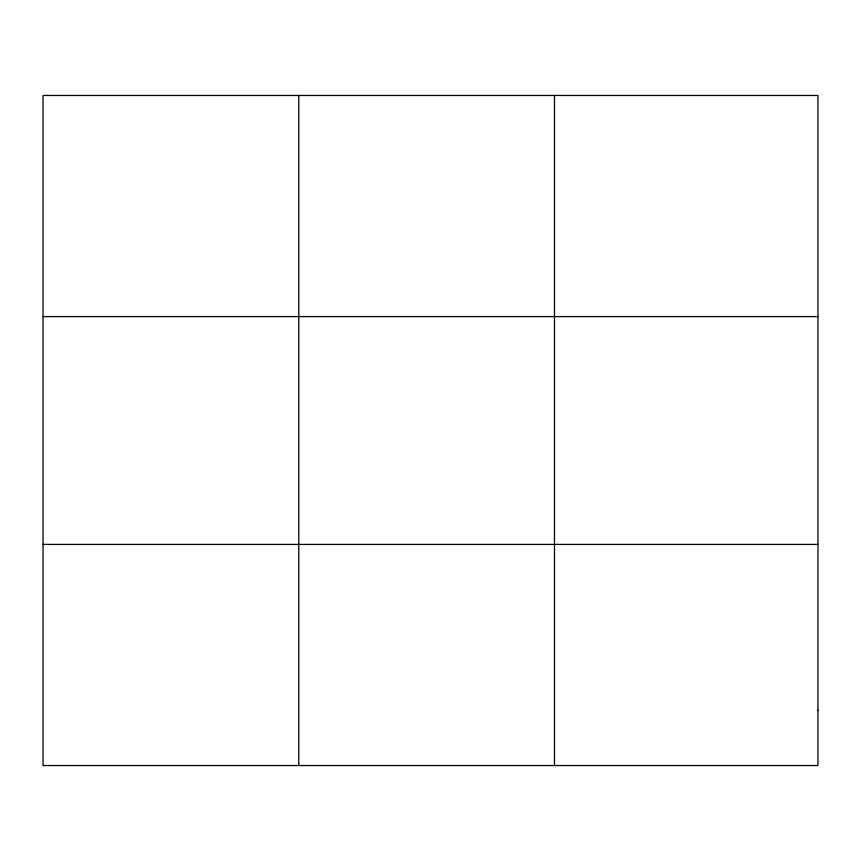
<?xml version="1.0" encoding="UTF-8"?>
<svg xmlns="http://www.w3.org/2000/svg" width="861" height="861" viewBox="0 0 861 861"><rect width="100%" height="100%" fill="white"/><g stroke="black" fill="none" stroke-linecap="round" stroke-linejoin="round"><path stroke-width="1.29" d="M298.767 765.537L298.767 95.463M554.484 765.537L554.484 95.463M43.05 316.59L817.95 316.59M43.05 544.41L817.95 544.41M817.95 710.26L817.95 765.537L43.05 765.537L43.05 95.463L817.95 95.463L817.95 710.26"/></g></svg>
